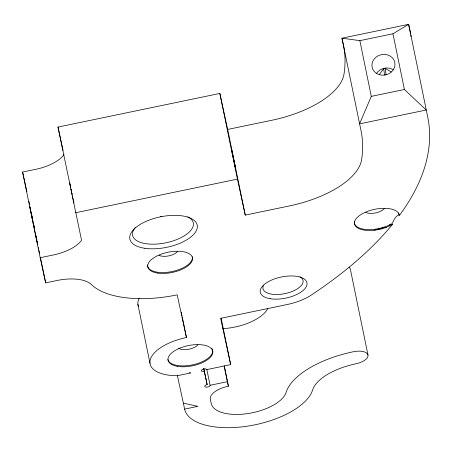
<?xml version="1.0" encoding="UTF-8"?>
<svg xmlns="http://www.w3.org/2000/svg" width="452" height="452" viewBox="0 0 452 452"><rect width="100%" height="100%" fill="white"/><g stroke="black" fill="none" stroke-linecap="round" stroke-linejoin="round"><path stroke-width="0.68" d="M63.975 154.607A34.053 15.408 -11.6 0 1 35.844 169.291L22.6 172.042L40.188 257.713L53.426 254.962A34.053 15.408 -11.6 0 0 81.558 240.278L57.986 127.068L219.841 93.445L237.43 179.116L245.255 215.112L289.286 205.965A81.727 36.974 -11.6 0 0 361.606 159.641A378.087 171.059 -11.6 0 0 360.854 129.888L341.955 38.194L408.636 24.34L427.53 116.034A446.192 201.874 -11.6 0 1 401.5 212.57L399.269 215.644A22.815 10.323 -11.6 0 0 377.273 208.847A22.815 10.323 -11.6 0 0 354.413 222.486A22.815 10.323 -11.6 0 0 374.923 230.17L378.753 229.548L378.832 228.599L386.341 226.407L392.263 223.52C393.72 220.13 395.432 216.237 399.088 214.751L398.624 213.05M354.272 221.587C353.871 225.395 357.786 227.638 360.939 228.554A22.696 10.266 -11.6 0 0 370.962 229.582C374.832 228.701 378.787 230.271 382.528 228.633L382.68 227.644L386.138 227.446L392.443 224.412L390.517 226.746A446.192 201.874 -11.6 0 1 311.151 295.139A38.335 17.345 -11.6 0 1 287.302 304.495L220.621 318.349L230.684 364.634L206.677 369.623A2.723 1.232 -11.6 0 0 203.75 368.973A2.723 1.232 -11.6 0 0 201.343 370.73A2.723 1.232 -11.6 0 0 204.27 371.38L207.152 384.629A2.723 1.232 -11.6 0 0 204.745 386.387A2.723 1.232 -11.6 0 0 207.677 387.036A2.723 1.232 -11.6 0 0 210.084 385.279L227.418 381.68L228.401 386.194A20.43 9.243 -11.6 0 0 210.361 399.382L211.27 403.579A38.341 17.345 -11.6 0 0 247.798 413.574A38.341 17.345 -11.6 0 0 286.099 392.409A76.704 34.702 -11.6 0 1 353.323 351.746A13.622 6.164 -11.6 0 1 367.968 354.995L350.385 269.324A13.622 6.164 -11.6 0 0 349.13 267.431M219.841 93.445L227.667 129.441L271.697 120.294A81.727 36.974 -11.6 0 0 344.023 73.97A378.087 171.059 -11.6 0 0 343.266 44.217L341.955 38.194L359.854 40.652L371.29 96.366L359.543 123.865L426.225 110.011L404.399 89.49L392.963 33.77L408.636 24.34L409.947 30.363A446.192 201.874 -11.6 0 1 410.619 33.77M374.742 229.271L374.923 230.17L374.923 229.254L378.832 228.599L382.528 228.633L386.138 227.446M359.854 40.652L392.963 33.77M391.24 71.987L385.166 68.365L383.595 68.693L379.448 74.439M384.375 75.004A163.212 73.845 -11.6 0 0 383.624 68.817L385.166 68.365M371.29 96.366L404.399 89.49M75.574 212.739L237.43 179.116M40.188 257.713L45.652 282.856L57.184 280.46A34.053 15.408 -11.6 0 1 91.468 284.574A85.129 38.516 -11.6 0 0 177.19 294.868L186.456 337.503A41.143 18.617 -11.6 0 0 150.2 360.018A41.143 18.617 -11.6 0 0 177.337 375.714L190.676 372.945L189.354 372.657M183.382 403.173L184.602 409.122L197.936 406.354L183.382 403.173L177.303 375.222M392.443 224.412L389.709 224.932L389.477 226.028L389.274 225.124M69.811 183.354L69.71 182.93L69.857 183.727M37.702 244.741L36.934 241.227M73.693 202.208L73.857 202.92L73.716 202.123M383.624 68.817L385.194 68.489A164.816 74.569 -11.6 0 1 385.957 74.97M57.986 127.068L63.077 150.476M22.6 172.042L26.883 191.75M30.465 209.553L29.872 206.818L30.487 210.016M70.043 184.427L70.269 185.473M73.416 200.931L73.167 199.767M36.804 240.611L34.685 230.554M70.54 186.744L70.687 187.456M72.721 197.643L73.026 199.106M382.341 227.729L382.528 228.633M71.009 188.992L71.184 189.812M71.851 193.479L72.032 194.343M72.382 196.044L72.557 196.857M30.612 210.237L30.9 211.615M31.188 212.994L33.064 221.943M33.437 223.74L33.691 224.943M71.896 193.247L72.077 194.117M71.309 190.874L71.67 192.603M33.815 225.559L34.075 226.785M34.329 228.017L34.584 229.243M34.561 229.955L30.612 210.66M227.667 129.441L245.255 215.112M221.124 318.061L230.684 364.634M224.282 366.143L228.401 386.194M224.152 365.775L227.418 381.68M206.818 369.38L210.084 385.279M203.886 368.73L207.152 384.629M203.705 368.617L204.27 371.38M181.252 312.162L181.958 315.586M182.235 316.954L186.456 337.503M137.9 304.36L149.991 363.261M70.964 189.202L71.133 190.026M28.917 201.326L29.623 204.784M31.182 212.383L31.47 213.768M31.753 215.146L32.318 217.909M33.454 223.441L34.166 226.893M35.572 234.023L35.996 236.085M36.149 236.565L36.861 240.018M38.42 247.617L38.702 249.001M38.985 250.385L39.55 253.148M40.686 258.674L45.652 282.856M378.567 228.644L378.753 229.548M70.501 186.93L70.648 187.648M36.137 236.769L36.849 240.289M73.331 200.225L73.45 200.79M70.235 185.631L70.015 184.552M37.064 241.345L37.29 242.464M37.64 244.238L37.77 244.939M187.716 216.802A30.985 14.018 -11.6 0 1 165.912 242.814A30.985 14.018 -11.6 0 1 135.171 227.718M184.602 409.122A65.58 29.674 -11.6 0 0 247.08 426.213A65.58 29.674 -11.6 0 0 312.592 390.014A49.466 22.38 -11.6 0 1 355.939 363.792A13.622 6.164 -11.6 0 0 367.968 354.995M300.004 276.805A20.43 9.243 -11.6 0 1 286.133 293.354A20.43 9.243 -11.6 0 1 263.539 285.393M376.38 73.648A11.577 10.323 -12.3 0 1 393.217 69.693M211.841 348.481A22.815 10.323 -11.6 0 1 194.36 364.442A22.815 10.323 -11.6 0 1 167.89 359.442M138.335 306.207A41.143 18.617 -11.6 0 1 139.171 298.32M177.563 251.532A10.899 4.932 -11.6 0 1 159.081 255.374M161.856 216.35A30.985 14.018 -11.6 0 1 160.539 216.632M384.268 208.592A10.899 4.932 -11.6 0 1 365.792 212.429M197.852 344.876A10.899 4.932 -11.6 0 1 188.201 349.379A10.899 4.932 -11.6 0 1 178.421 348.119M267.737 308.626A38.341 17.345 -11.6 0 1 222.796 328.661M410.851 35.143A446.192 201.874 -11.6 0 1 411.066 36.516M192.275 256.815A22.815 10.323 -11.6 0 1 170.828 271.793A22.815 10.323 -11.6 0 1 147.493 264.895M231.582 149.369L235.718 169.297L231.582 149.369M144.431 248.233A34.392 15.56 -11.6 0 0 197.275 227.836A34.392 15.56 -11.6 0 0 148.917 220.192A34.392 15.56 -11.6 0 0 144.431 248.233M270.369 298.738A23.837 10.786 -11.6 0 0 306.998 284.607A23.837 10.786 -11.6 0 0 273.483 279.302A23.837 10.786 -11.6 0 0 270.369 298.738M379.578 74.733A11.577 10.323 -12.3 0 0 394.788 62.438A11.577 10.323 -12.3 0 0 375.985 57.212A11.577 10.323 -12.3 0 0 379.578 74.733M157.443 273.059A22.815 10.323 -11.6 0 0 192.501 259.527A22.815 10.323 -11.6 0 0 160.42 254.459A22.815 10.323 -11.6 0 0 157.443 273.059M177.732 366.402A22.815 10.323 -11.6 0 0 212.79 352.876A22.815 10.323 -11.6 0 0 180.71 347.803A22.815 10.323 -11.6 0 0 177.732 366.402"/></g></svg>
